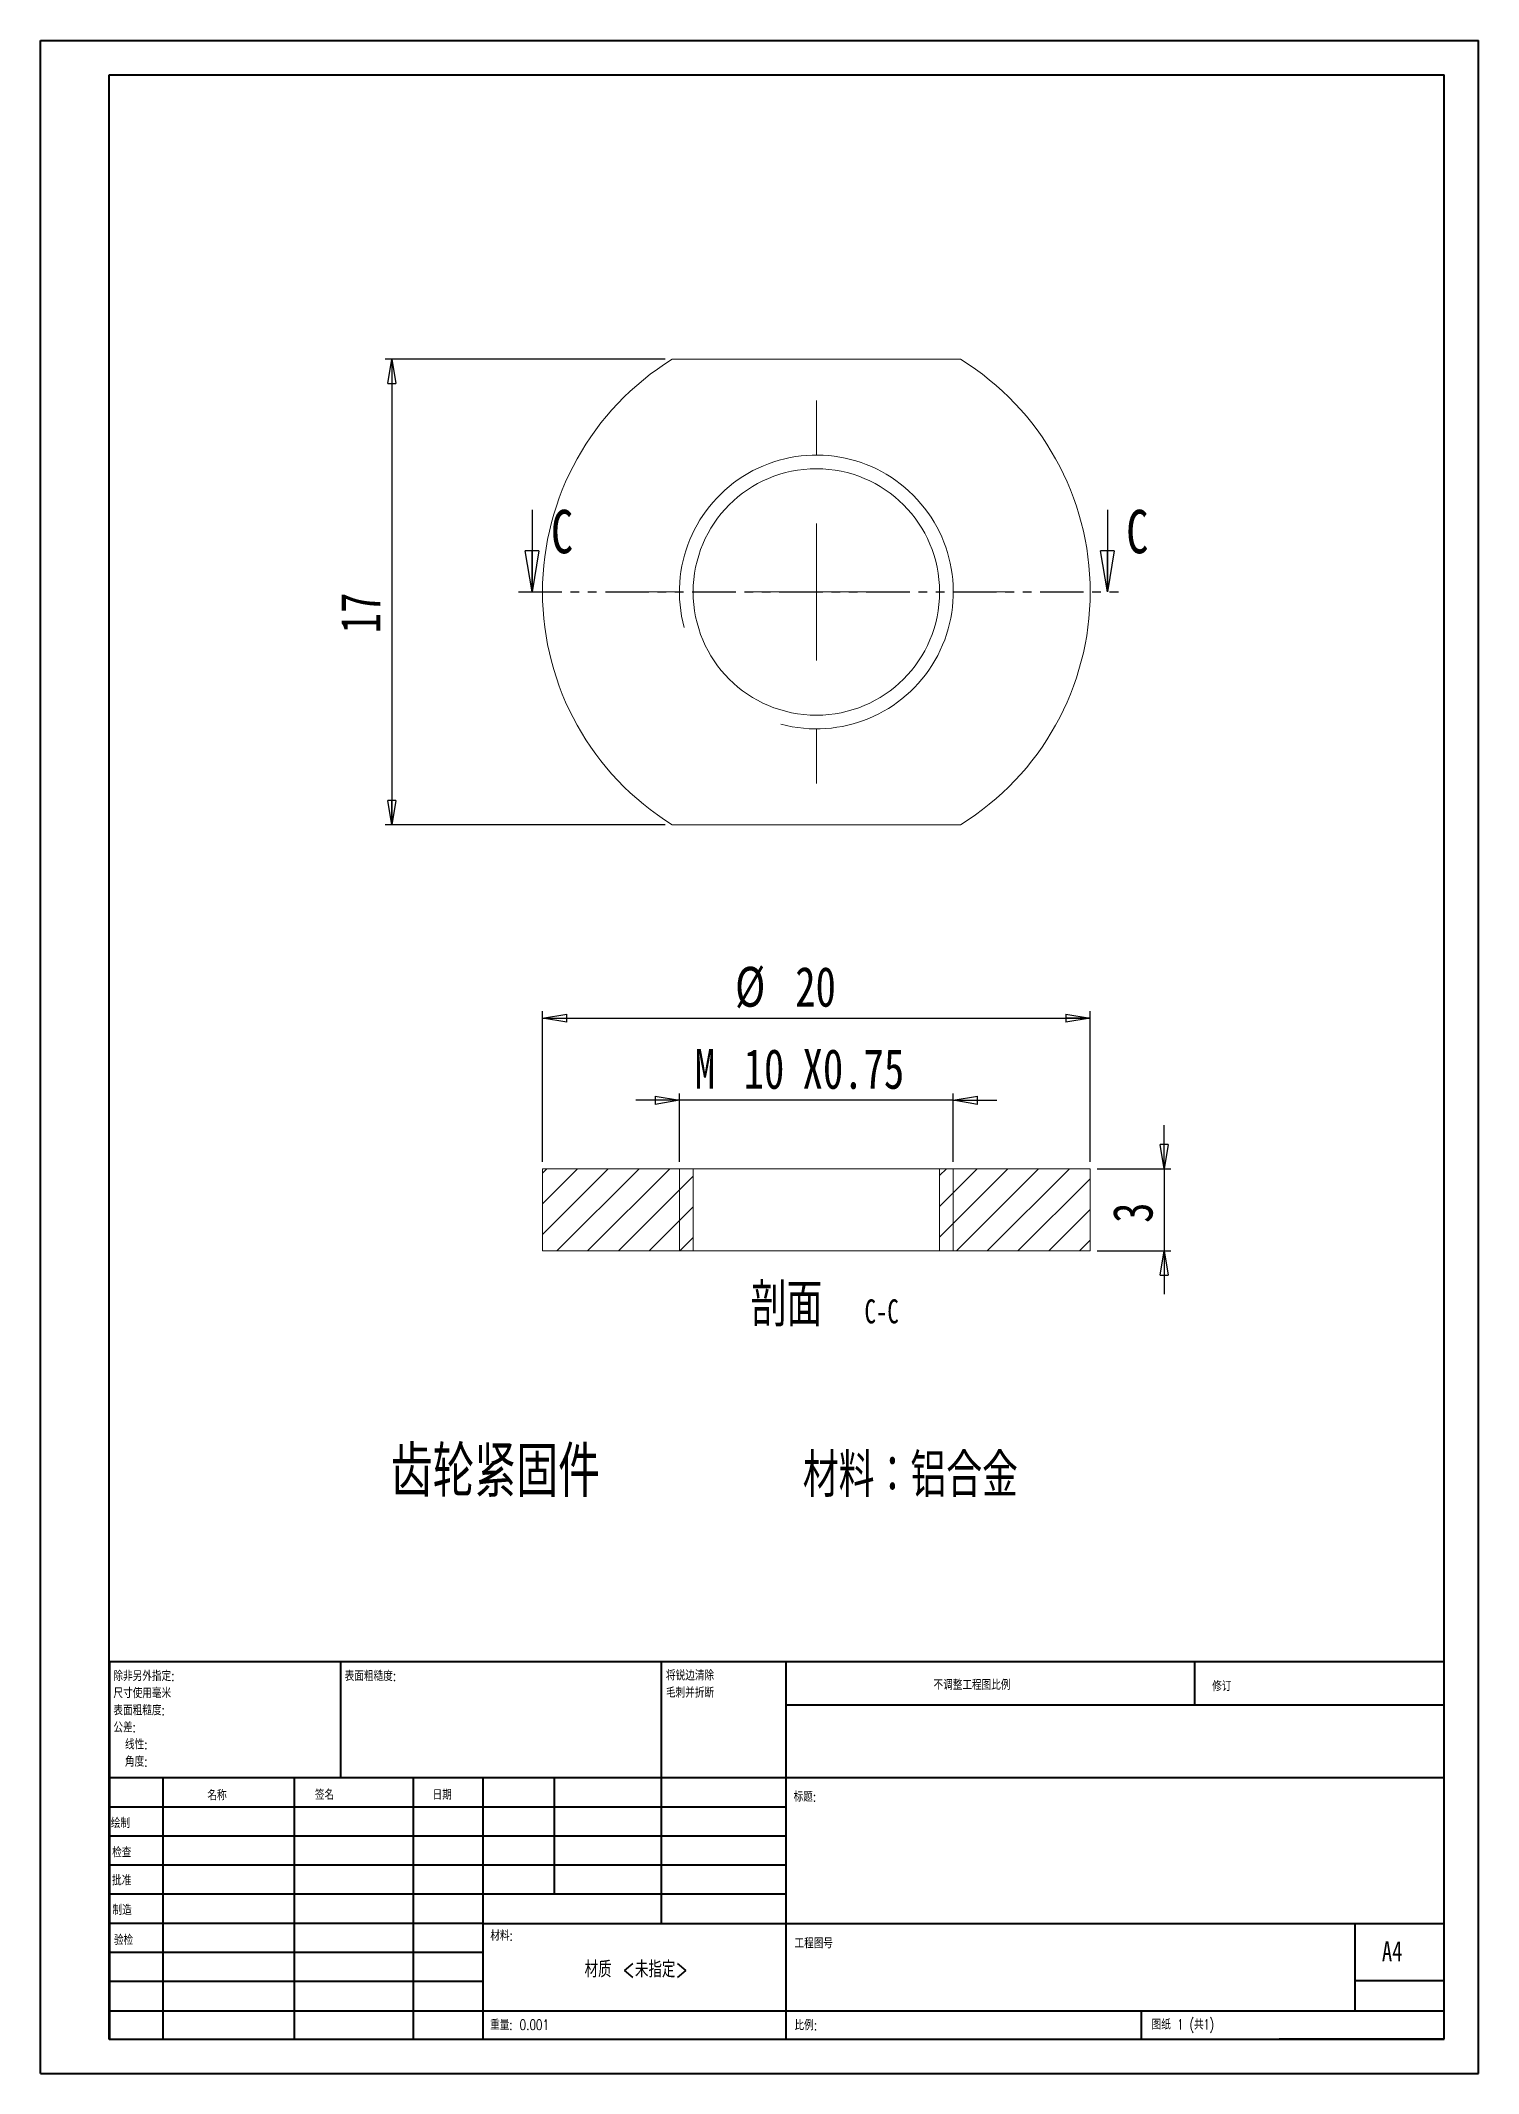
# Model space of a CAD drawing. Header units: millimetres. Extents: x 0 to 210, y 0 to 297.
import ezdxf

# ---------------------------------------------------------------- set-up
doc = ezdxf.new("R2010")
doc.units = ezdxf.units.MM
doc.linetypes.add('PHANTOM', pattern=[12.7, 6.35, -1.27, 1.27, -1.27, 1.27, -1.27])
doc.layers.add('FORMAT', color=7, linetype='Continuous')
doc.styles.add('SLDTEXTSTYLE0', font='TXT', dxfattribs={"width": 0.75, "bigfont": 'bigfont'})
doc.styles.add('SLDTEXTSTYLE1', font='TXT', dxfattribs={"width": 0.75})
doc.styles.add('SLDTEXTSTYLE2', font='TXT', dxfattribs={"width": 0.694444, "bigfont": 'bigfont'})
doc.styles.add('SLDTEXTSTYLE3', font='TXT', dxfattribs={"width": 0.7})
doc.dimstyles.new('SLDDIMSTYLE0', dxfattribs={"dimtxt": 5.820833, "dimasz": 3.556, "dimexe": 0, "dimexo": 0.0625, "dimgap": 1.455208, "dimtad": 1, "dimdec": 6, "dimlfac": 0.25, "dimrnd": 1e-09, "dimzin": 12, "dimdsep": 46, "dimtxsty": 'SLDTEXTSTYLE1', "dimblk1": 'CLOSED', "dimblk2": 'CLOSED', "dimsah": 1, "dimcen": 0.09, "dimadec": 0, "dimazin": 3, "dimtfac": 1, "dimtofl": 0, "dimtmove": 0, "dimatfit": 3, "dimldrblk": 'CLOSED', "dimfxl": 0, "dimfrac": 2, "dimtolj": 1, "dimtzin": 12, "dimarcsym": 0})
doc.dimstyles.new('SLDDIMSTYLE1', dxfattribs={"dimtxt": 5.820833, "dimasz": 3.556, "dimexe": 0, "dimexo": 0.0625, "dimgap": 1.455208, "dimtad": 1, "dimdec": 6, "dimlfac": 0.25, "dimrnd": 1e-09, "dimzin": 12, "dimdsep": 46, "dimtxsty": 'SLDTEXTSTYLE1', "dimblk1": 'CLOSED', "dimblk2": 'CLOSED', "dimsah": 1, "dimcen": 0.09, "dimadec": 0, "dimazin": 3, "dimtfac": 1, "dimtmove": 0, "dimatfit": 0, "dimldrblk": 'CLOSED', "dimfxl": 0, "dimfrac": 2, "dimtolj": 1, "dimtzin": 12, "dimarcsym": 0})

# ---------------------------------------------------------------- blocks, each defined once
blk = doc.blocks.new('SW_NOTE_0')
at = {"color": 0, "linetype": 'Continuous', "lineweight": 0, "char_height": 1.5, "attachment_point": 1, "style": 'SLDTEXTSTYLE0'}
for s, insert in [('\\M+18FAB锐边\\M+190B4\\M+18F9C', (0, 1.93)), ('\\M+196D1\\M+18E68\\M+19BF3\\M+190DC\\M+19266', (0, -0.57))]:
    blk.add_mtext(s, dxfattribs=dict(at, insert=insert))
blk = doc.blocks.new('SW_NOTE_1')
at = {"color": 0, "linetype": 'Continuous', "lineweight": 0, "char_height": 1.5, "attachment_point": 1, "style": 'SLDTEXTSTYLE0'}
for s, insert in [('\\M+18F9C\\M+194F1另\\M+18A4F\\M+18E77\\M+192E8:', (0, 1.93)), ('\\M+1955C\\M+196CA\\M+19165糙\\M+19378:', (0, -3.07)), ('\\M+18EDA\\M+190A1\\M+18E67\\M+19770\\M+19F7C\\M+195C4', (0, -0.57)), ('\\M+18CF6\\M+18DB7:', (0, -5.57)), ('线\\M+190AB:', (1.69, -8.07)), ('\\M+18A70\\M+19378:', (1.69, -10.57))]:
    blk.add_mtext(s, dxfattribs=dict(at, insert=insert))
blk = doc.blocks.new('_CLOSED')
at = {"color": 0, "linetype": 'ByBlock', "lineweight": -2}
for p, q in [((-1, 0.166667), (0, 0)), ((-1, 0.166667), (-1, -0.166667)), ((0, 0), (-1, -0.166667)), ((0, 0), (-1, 0))]:
    blk.add_line(p, q, dxfattribs=at)
blk = doc.blocks.new('_D')
at = {"layer": 'FORMAT'}
for p, q in [((91.31, 250.66), (50.38, 250.66)), ((51.38, 250.66), (51.38, 182.66)), ((91.31, 182.66), (50.38, 182.66))]:
    blk.add_line(p, q, dxfattribs=at)
at = {"layer": 'FORMAT', "xscale": 3.556, "yscale": 3.556}
for p, rotation in [((51.38, 250.66, -5.6), 90.0000000000004), ((51.38, 182.66, -5.6), 270.0000000000004)]:
    blk.add_blockref('_CLOSED', p, dxfattribs=dict(at, rotation=rotation))
at = {"layer": 'FORMAT', "insert": (43.88, 210.62), "char_height": 5.821, "attachment_point": 1, "rotation": 90, "style": 'SLDTEXTSTYLE1'}
blk.add_mtext('17', dxfattribs=at)
blk = doc.blocks.new('SW_CENTERMARKSYMBOL_0')
at = {"color": 0, "linetype": 'Continuous', "lineweight": 0}
for p, q in [((0, 20), (0, 28)), ((0, 0), (0, 10)), ((-20, 0), (-28, 0)), ((0, 0), (-10, 0)), ((0, 0), (0, -10)), ((0, 0), (10, 0)), ((20, 0), (28, 0)), ((0, -20), (0, -28))]:
    blk.add_line(p, q, dxfattribs=at)
blk = doc.blocks.new('_D_1')
at = {"layer": 'FORMAT'}
for p, q in [((73.38, 133.39), (73.38, 155.39)), ((153.38, 133.39), (153.38, 155.39)), ((73.38, 154.39), (153.38, 154.39))]:
    blk.add_line(p, q, dxfattribs=at)
at = {"layer": 'FORMAT', "xscale": 3.556, "yscale": 3.556, "rotation": 180.0000000000004}
blk.add_blockref('_CLOSED', (73.38, 154.39, 17.4), dxfattribs=at)
at = {"layer": 'FORMAT', "xscale": 3.556, "yscale": 3.556}
blk.add_blockref('_CLOSED', (153.38, 154.39, 17.4), dxfattribs=at)
at = {"layer": 'FORMAT', "char_height": 5.821, "attachment_point": 1, "style": 'SLDTEXTSTYLE1'}
for s, insert in [('%%c', (101.51, 161.89)), ('20', (110.3, 161.89))]:
    blk.add_mtext(s, dxfattribs=dict(at, insert=insert))
blk = doc.blocks.new('_D_2')
at = {"layer": 'FORMAT'}
for p, q in [((93.38, 133.39), (93.38, 143.39)), ((133.38, 133.39), (133.38, 143.39)), ((93.38, 142.39), (87.03, 142.39)), ((133.38, 142.39), (93.38, 142.39)), ((133.38, 142.39), (139.73, 142.39))]:
    blk.add_line(p, q, dxfattribs=at)
at = {"layer": 'FORMAT', "xscale": 3.556, "yscale": 3.556}
blk.add_blockref('_CLOSED', (93.38, 142.39, 17.4), dxfattribs=at)
at = {"layer": 'FORMAT', "xscale": 3.556, "yscale": 3.556, "rotation": 180.0000000000004}
blk.add_blockref('_CLOSED', (133.38, 142.39, 17.4), dxfattribs=at)
at = {"layer": 'FORMAT', "attachment_point": 1, "style": 'SLDTEXTSTYLE1'}
for s, insert, char_height in [('M', (95.63, 149.89), 5.82), ('10', (102.77, 149.89), 5.821), ('X0.75', (111.37, 149.89), 5.821)]:
    blk.add_mtext(s, dxfattribs=dict(at, insert=insert, char_height=char_height))
blk = doc.blocks.new('_D_3')
at = {"layer": 'FORMAT'}
for p, q in [((164.18, 132.39), (164.18, 138.74)), ((154.38, 132.39), (165.18, 132.39)), ((164.18, 132.39), (164.18, 120.39)), ((154.38, 120.39), (165.18, 120.39)), ((164.18, 120.39), (164.18, 114.04))]:
    blk.add_line(p, q, dxfattribs=at)
at = {"layer": 'FORMAT', "xscale": 3.556, "yscale": 3.556}
for p, rotation in [((164.18, 132.39, 17.4), 270.0000000000004), ((164.18, 120.39, 17.4), 90.0000000000004)]:
    blk.add_blockref('_CLOSED', p, dxfattribs=dict(at, rotation=rotation))
at = {"layer": 'FORMAT', "insert": (156.68, 124.48), "char_height": 5.82, "attachment_point": 1, "rotation": 90, "style": 'SLDTEXTSTYLE1'}
blk.add_mtext('3', dxfattribs=at)
blk = doc.blocks.new('SW_NOTE_2')
at = {"layer": 'FORMAT', "color": 0, "attachment_point": 2}
for s, insert, char_height, style in [('\\M+19655\\M+196CA', (8.33, 8.19), 6.35, 'SLDTEXTSTYLE0'), ('C-C', (22.23, 5.8), 3.5, 'SLDTEXTSTYLE3')]:
    blk.add_mtext(s, dxfattribs=dict(at, insert=insert, char_height=char_height, style=style))

msp = doc.modelspace()

# ---------------------------------------------------------------- hatches: boundary and pattern name
at = {"linetype": 'Continuous', "lineweight": 0}
h = msp.add_hatch(dxfattribs=at)
h.set_pattern_fill('ANSI31', style=0)
h.paths.add_polyline_path([(95.3842218, 132.3858803), (73.3842218, 132.3858803), (73.3842218, 120.3858803), (95.3842218, 120.3858803)], flags=0)
h = msp.add_hatch(dxfattribs=at)
h.set_pattern_fill('ANSI31', style=0)
h.paths.add_polyline_path([(131.3842218, 120.3858803), (153.3842218, 120.3858803), (153.3842218, 132.3858803), (131.3842218, 132.3858803)], flags=0)

# ---------------------------------------------------------------- linework, layer by layer
at = {"color": 7, "linetype": 'Continuous', "lineweight": 40}
for p, q in [((0.0788436, 0.2147802), (0.0788436, 297.2147802)), ((0.0788436, 297.2147802), (210.0788436, 297.2147802)), ((210.0788436, 0.2147802), (210.0788436, 297.2147802)), ((210.0788436, 292.2147802), (210.0788436, 297.2147802)), ((10.0788436, 292.2147802), (205.0788436, 292.2147802)), ((10.0788436, 5.2147802), (10.0788436, 292.2147802)), ((205.0788436, 5.2147802), (205.0788436, 292.2147802)), ((10.1108209, 60.3709273), (205.0788436, 60.3709273)), ((10.1108209, 60.3709273), (10.1108209, 5.1209273)), ((43.9108209, 43.3709273), (43.9108209, 60.3709273)), ((90.7108209, 60.3709273), (90.7108209, 22.1209273)), ((108.9108209, 60.3709273), (108.9108209, 5.1209273)), ((168.6788436, 54.0897802), (168.6788436, 60.4647802)), ((205.0788436, 53.9959273), (108.9108209, 53.9959273)), ((205.0788436, 43.3709273), (10.1108209, 43.3709273)), ((17.9108209, 43.3709273), (17.9108209, 5.1209273)), ((37.1017733, 43.3709273), (37.1017733, 5.1209273)), ((54.5097471, 43.3709273), (54.5097471, 5.1209273)), ((64.7108209, 5.1209273), (64.7108209, 43.3709273)), ((75.1108209, 26.3709273), (75.1108209, 43.3709273)), ((108.9108209, 39.1209273), (10.1108209, 39.1209273)), ((108.9108209, 34.8709273), (10.1108209, 34.8709273)), ((108.9108209, 30.6209273), (10.1108209, 30.6209273)), ((108.9108209, 26.3709273), (10.1108209, 26.3709273)), ((64.7108209, 22.1209273), (10.1108209, 22.1209273)), ((64.7108209, 22.1209273), (205.0788436, 22.1209273)), ((192.0788436, 9.4647802), (192.0788436, 22.2147802)), ((64.7108209, 17.8708553), (10.1108209, 17.8708553)), ((64.7108209, 13.6209273), (10.1108209, 13.6209273)), ((205.0788436, 13.7147802), (192.0788436, 13.7147802)), ((10.1108209, 9.3709273), (205.0788436, 9.3709273)), ((160.8788436, 5.2147802), (160.8788436, 9.4647802)), ((10.0788436, 5.2147802), (205.0788436, 5.2147802)), ((205.0788436, 5.2147802), (180.9883118, 5.2147802)), ((0.0788436, 0.2147802), (210.0788436, 0.2147802))]:
    msp.add_line(p, q, dxfattribs=at)
at = {"color": 7, "linetype": 'Continuous', "lineweight": 15}
for p, q in [((134.4555291, 250.6601495), (92.3129144, 250.6601495)), ((92.3129144, 182.6601458), (134.4555291, 182.6601458)), ((73.3842227, 132.3858803), (73.3842227, 120.3858802)), ((95.3842226, 132.3858803), (73.3842227, 132.3858803)), ((95.3842226, 132.3858803), (95.3842226, 120.3858802)), ((95.3842226, 132.3858803), (131.384221, 132.3858803)), ((131.384221, 120.3858802), (131.384221, 132.3858803)), ((153.3842209, 132.3858803), (131.384221, 132.3858803)), ((153.3842209, 120.3858802), (153.3842209, 132.3858803)), ((95.3842226, 120.3858802), (73.3842227, 120.3858802)), ((95.3842226, 120.3858802), (131.384221, 120.3858802)), ((153.3842209, 120.3858802), (131.384221, 120.3858802))]:
    msp.add_line(p, q, dxfattribs=at)
at = {"color": 7, "linetype": 'Continuous', "lineweight": 30}
for p, q in [((71.8637068, 228.6601477), (71.8637068, 216.6601477)), ((155.8909382, 228.6601477), (155.8909382, 216.6601477))]:
    msp.add_line(p, q, dxfattribs=at)
at = {"color": 7, "linetype": 'PHANTOM', "lineweight": 30}
msp.add_line((69.8637068, 216.6601477), (157.8909382, 216.6601477), dxfattribs=at)
at = {"color": 7, "linetype": 'Continuous', "lineweight": 0}
for p, q in [((93.3842218, 120.3858803), (93.3842218, 132.3858803)), ((133.3842218, 120.3858803), (133.3842218, 132.3858803))]:
    msp.add_line(p, q, dxfattribs=at)
at = {"color": 7, "linetype": 'Continuous', "lineweight": 15}
msp.add_circle((113.3842218, 216.6601477), 18, dxfattribs=at)
for start, end in [(121.788330617, 238.211669383), (301.788330617, 58.211669383)]:
    msp.add_arc((113.3842218, 216.6601477), 40, start, end, dxfattribs=at)
at = {"color": 7, "linetype": 'Continuous', "lineweight": 0}
msp.add_arc((113.3842218, 216.6601477), 20, 255, 195, dxfattribs=at)

# ---------------------------------------------------------------- block references
for name, p in [('SW_CENTERMARKSYMBOL_0', (113.3842218, 216.6601477)), ('SW_NOTE_1', (10.7044897, 57.1082971)), ('SW_NOTE_0', (91.4200366, 57.1904169))]:
    msp.add_blockref(name, p, dxfattribs=at)
at = {"color": 7, "linetype": 'Continuous', "lineweight": 30, "xscale": 6, "yscale": 6, "rotation": 270.0000000000004}
for p in [(71.8637068, 216.6601477), (155.8909382, 216.6601477)]:
    msp.add_blockref('_CLOSED', p, dxfattribs=at)
at = {"layer": 'FORMAT'}
msp.add_blockref('SW_NOTE_2', (100.689361, 107.4999772), dxfattribs=at)

# ---------------------------------------------------------------- texts
at = {"color": 7, "linetype": 'Continuous', "char_height": 6.35, "attachment_point": 1, "style": 'SLDTEXTSTYLE1'}
for insert in [(74.6153161, 228.6601477), (158.6425475, 228.6601477)]:
    msp.add_mtext('C', dxfattribs=dict(at, insert=insert))
at = {"color": 7, "linetype": 'Continuous', "lineweight": 0}
for s, insert, char_height, attachment_point, style in [('齿轮紧\\M+18CC5\\M+18C8F', (51.2133706, 91.8306579), 7.408333333, 1, 'SLDTEXTSTYLE0'), ('\\M+18DDE\\M+197BF\\M+18146铝\\M+18D87\\M+18BE0', (111.4001737, 90.7780148), 6.35, 1, 'SLDTEXTSTYLE0'), ('\\M+1955C\\M+196CA\\M+19165糙\\M+19378:', (44.4821131, 59.0401993), 1.5, 1, 'SLDTEXTSTYLE0'), ('\\M+19573调\\M+190AE\\M+18D48\\M+192F6图\\M+194E4\\M+197E1', (130.4934841, 57.7477737), 1.5, 1, 'SLDTEXTSTYLE0'), ('\\M+18F43订', (171.2064253, 57.5496888), 1.5, 1, 'SLDTEXTSTYLE0'), ('\\M+196BC\\M+18FCC', (24.4330601, 41.6224099), 1.5, 1, 'SLDTEXTSTYLE0'), ('签\\M+196BC', (40.1444085, 41.6826836), 1.5, 1, 'SLDTEXTSTYLE0'), ('\\M+193FA\\M+18AFA', (57.3255229, 41.6971065), 1.5, 1, 'SLDTEXTSTYLE0'), ('标题:', (110.0670078, 41.3992615), 1.5, 1, 'SLDTEXTSTYLE0'), ('绘\\M+190A7', (10.3229702, 37.5506421), 1.5, 1, 'SLDTEXTSTYLE0'), ('检查', (10.5212898, 33.2753344), 1.5, 1, 'SLDTEXTSTYLE0'), ('\\M+194E1\\M+18F79', (10.5125433, 29.1852233), 1.5, 1, 'SLDTEXTSTYLE0'), ('\\M+190A7\\M+191A2', (10.5660074, 24.8546319), 1.5, 1, 'SLDTEXTSTYLE0'), ('\\M+18DDE\\M+197BF:', (65.7566832, 21.1069835), 1.5, 1, 'SLDTEXTSTYLE0'), ('验检', (10.7798638, 20.4705765), 1.5, 1, 'SLDTEXTSTYLE0'), ('\\M+18D48\\M+192F6图\\M+18D86', (110.184787, 19.9895651), 1.5, 1, 'SLDTEXTSTYLE0'), ('A4', (195.9998284, 19.5152247), 2.91041667, 1, 'SLDTEXTSTYLE1'), ('\\M+18DDE质 <\\M+196A2\\M+18E77\\M+192E8>', (87.0773183, 16.6064931), 2.38125, 2, 'SLDTEXTSTYLE0'), ('\\M+18F64\\M+197CA: 0.001', (65.728632, 8.0702392), 1.4986, 1, 'SLDTEXTSTYLE0'), ('\\M+194E4\\M+197E1:', (110.184787, 8.0210145), 1.5, 1, 'SLDTEXTSTYLE0'), ('图纸 1 (\\M+18BA41)', (162.357138, 8.1148674), 1.5, 1, 'SLDTEXTSTYLE2')]:
    msp.add_mtext(s, dxfattribs=dict(at, insert=insert, char_height=char_height, attachment_point=attachment_point, style=style))

# ---------------------------------------------------------------- dimensions: what is measured, and where the dimension line sits
at = {"layer": 'FORMAT'}
for base, p1, p2, dimstyle, picture, middle in [((51.3842218, 182.6601477), (92.3129143, 250.6601477), (92.3129143, 182.6601477), 'SLDDIMSTYLE0', '_D', (51.3842218, 214.9251933)), ((164.183731, 120.3858803), (153.3842218, 132.3858803), (153.3842218, 120.3858803), 'SLDDIMSTYLE1', '_D_3', (164.183731, 126.6275804))]:
    dim = msp.add_linear_dim(base=base, p1=p1, p2=p2, angle=90, dimstyle=dimstyle, dxfattribs=at)
    dim.commit()
    dim.dimension.update_dxf_attribs({"geometry": picture, "text_midpoint": middle, "dimtype": 160})
for base, p1, p2, text, dimstyle, picture, middle in [((153.3842218, 154.3858803), (73.3842218, 132.3858803), (153.3842218, 132.3858803), '%%c<>', 'SLDDIMSTYLE0', '_D_1', (110.2081561, 154.3858803)), ((93.3842218, 142.3858803), (133.3842218, 132.3858803), (93.3842218, 132.3858803), 'M<>X0.75', 'SLDDIMSTYLE1', '_D_2', (113.3842218, 142.3858803))]:
    dim = msp.add_linear_dim(base=base, p1=p1, p2=p2, text=text, dimstyle=dimstyle, dxfattribs=at)
    dim.commit()
    dim.dimension.update_dxf_attribs({"geometry": picture, "text_midpoint": middle, "dimtype": 160})

doc.saveas('drawing.dxf')
